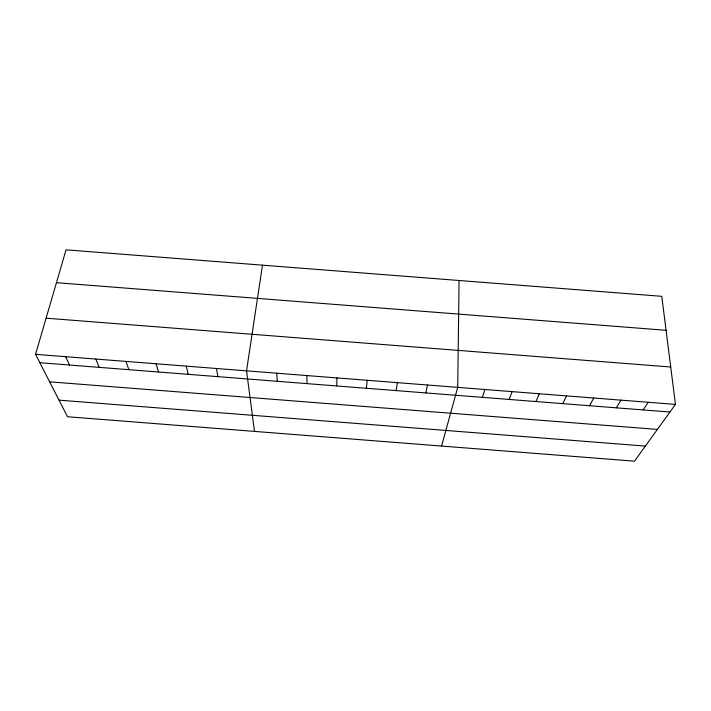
<?xml version="1.0" encoding="UTF-8"?>
<svg xmlns="http://www.w3.org/2000/svg" width="711" height="711" viewBox="0 0 711 711"><rect width="100%" height="100%" fill="white"/><g stroke="black" fill="none" stroke-linecap="round" stroke-linejoin="round"><path stroke-width="1.07" d="M459.066 280.498L457.706 387.371L441.575 446.055M336.694 385.949L337.014 377.923M366.405 388.268L367.178 380.287M262.483 265.159L246.539 370.849L254.485 431.39M396.107 390.597L397.351 382.642M425.827 392.916L427.524 385.007M35.55 354.336L66.043 249.828L661.772 296.318L675.45 404.408L634.479 461.172L67.527 416.744L35.55 354.336L675.45 404.408M482.334 397.342L484.911 389.495M509.12 399.44L512.124 391.628M535.925 401.537L539.338 393.752M562.721 403.635L566.551 395.885M589.526 405.732L593.774 398.018M616.33 407.83L620.996 400.142M643.135 409.927L648.219 402.275M56.462 282.685L666.074 330.295M46.099 318.181L670.722 367.009M39.843 362.717L669.949 412.025M49.637 381.825L657.399 429.408M59.031 400.151L645.366 446.081M65.679 356.691L69.509 365.036M95.816 359.055L99.184 367.356M125.954 361.41L128.86 369.676M156.091 363.765L158.544 372.004M186.238 366.129L188.228 374.324M216.384 368.485L217.913 376.652M276.695 373.204L277.299 381.3M306.85 375.568L307.001 383.62"/></g></svg>
